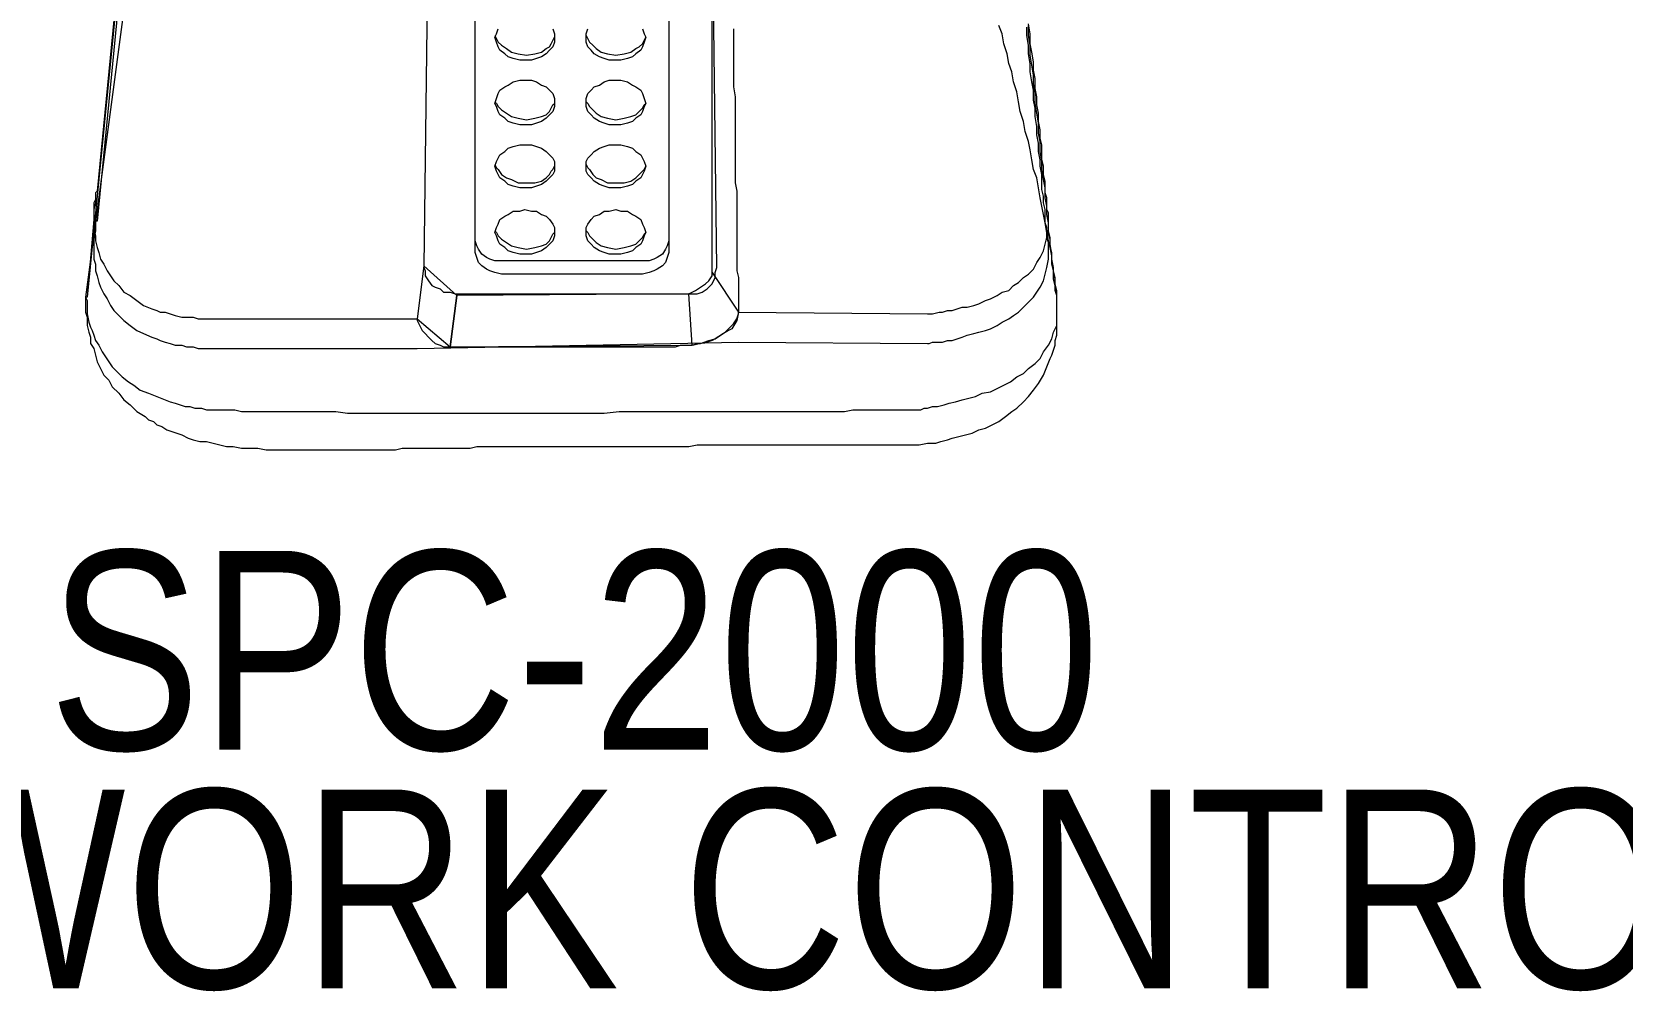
# Model space of a CAD drawing. Header units: millimetres. Extents: x 11706 to 18081, y 7308 to 12674.
# Drawn here: x 16440.2 to 16540.2, y 10561.3 to 10621.6 of the extents above; entities that cross this region are included whole.
import ezdxf
from ezdxf.enums import TextEntityAlignment as Align

# ---------------------------------------------------------------- set-up
doc = ezdxf.new("R2010")
doc.units = ezdxf.units.MM
doc.layers.get('0').update_dxf_attribs({"lineweight": 0})
doc.layers.add('Devices', color=7, linetype='Continuous', lineweight=0)
doc.styles.get("Standard").update_dxf_attribs({"font": 'ARIALN.TTF'})

# ---------------------------------------------------------------- blocks, each defined once
blk = doc.blocks.new('SPC-2000')
at = {"layer": 'Devices', "lineweight": 0}
for points in [[(2985.39, -1171.14), (2985.39, -1170.09), (2985.19, -1168.84), (2985.19, -1168.22), (2984.98, -1167.59), (2984.98, -1166.97), (2984.98, -1166.34), (2984.98, -1165.72), (2984.98, -1164.89), (2984.77, -1164.47), (2984.77, -1163.84), (2984.77, -1163.01), (2984.56, -1162.39), (2984.56, -1161.55), (2984.56, -1160.93), (2984.35, -1160.09), (2984.35, -1159.05), (2984.14, -1158.22), (2984.14, -1157.39), (2984.14, -1156.34), (2983.94, -1155.51), (2983.94, -1154.47), (2983.73, -1153.43), (2983.73, -1152.39), (2983.52, -1151.34), (2983.52, -1150.3), (2983.31, -1149.26), (2983.31, -1148.01), (2983.1, -1146.97), (2983.1, -1145.93), (2982.89, -1144.68), (2982.69, -1143.64), (2982.69, -1142.39), (2982.48, -1141.14)], [(2870.6, -1108.84), (2865.39, -1162.18), (2865.19, -1162.39), (2865.19, -1163.22), (2864.98, -1163.64), (2864.98, -1164.26), (2864.98, -1165.09), (2864.98, -1165.72), (2864.14, -1175.51), (2863.94, -1175.51), (2863.94, -1176.14), (2863.94, -1176.97), (2863.94, -1177.39), (2864.14, -1178.01), (2864.14, -1178.43), (2864.14, -1179.05), (2864.35, -1179.89), (2864.56, -1180.51), (2864.56, -1181.34), (2864.98, -1181.97), (2865.19, -1182.8), (2865.39, -1183.64), (2865.81, -1184.47), (2866.23, -1185.3), (2866.85, -1185.93), (2867.27, -1186.76), (2868.1, -1187.59), (2868.73, -1188.43), (2869.56, -1189.05), (2870.39, -1189.89), (2871.44, -1190.51), (2871.85, -1190.93), (2872.48, -1191.14), (2872.89, -1191.55), (2873.52, -1191.76), (2874.14, -1192.18), (2874.77, -1192.39), (2875.39, -1192.59), (2876.02, -1192.8), (2876.85, -1193.22), (2877.48, -1193.43), (2878.31, -1193.64), (2879.14, -1193.64), (2879.98, -1193.84), (2880.81, -1194.05), (2881.64, -1194.26), (2882.48, -1194.26), (2883.52, -1194.47), (2884.35, -1194.47), (2885.6, -1194.47), (2886.64, -1194.68), (2887.69, -1194.68), (2888.31, -1194.68), (2888.94, -1194.68), (2889.56, -1194.68), (2890.39, -1194.68), (2891.02, -1194.68), (2891.64, -1194.68), (2892.27, -1194.68), (2892.89, -1194.68), (2893.73, -1194.68), (2894.35, -1194.68), (2895.19, -1194.68), (2895.81, -1194.68), (2896.64, -1194.68), (2897.27, -1194.68), (2898.1, -1194.68), (2898.94, -1194.68), (2899.77, -1194.68), (2900.39, -1194.68), (2901.23, -1194.68), (2902.06, -1194.68), (2902.89, -1194.68), (2903.73, -1194.47), (2904.56, -1194.47), (2905.39, -1194.47), (2906.23, -1194.47), (2907.06, -1194.47), (2907.89, -1194.47), (2908.73, -1194.47), (2909.56, -1194.47), (2910.6, -1194.47), (2911.44, -1194.47), (2912.27, -1194.47), (2913.1, -1194.26), (2914.14, -1194.26), (2914.98, -1194.26), (2915.81, -1194.26), (2916.64, -1194.26), (2917.69, -1194.26), (2918.52, -1194.26), (2919.35, -1194.26), (2920.39, -1194.26), (2921.23, -1194.26), (2922.27, -1194.26), (2923.1, -1194.26), (2923.94, -1194.26), (2924.98, -1194.26), (2925.81, -1194.26), (2926.85, -1194.26), (2927.69, -1194.26), (2928.52, -1194.26), (2929.56, -1194.26), (2930.6, -1194.26), (2931.44, -1194.26), (2932.48, -1194.26), (2933.31, -1194.26), (2934.35, -1194.26), (2935.19, -1194.26), (2936.23, -1194.26), (2937.06, -1194.26), (2938.1, -1194.26), (2938.94, -1194.26), (2939.77, -1194.26), (2940.81, -1194.05), (2941.64, -1194.05), (2942.48, -1194.05), (2943.31, -1194.05), (2944.35, -1194.05), (2945.19, -1194.05), (2946.02, -1194.05), (2946.85, -1194.05), (2947.69, -1194.05), (2948.52, -1194.05), (2949.35, -1194.05), (2949.98, -1194.05), (2950.81, -1194.05), (2951.64, -1194.05), (2952.48, -1194.05), (2953.1, -1194.05), (2953.94, -1194.05), (2954.56, -1194.05), (2955.39, -1194.05), (2956.02, -1194.05), (2956.64, -1194.05), (2957.27, -1194.05), (2957.89, -1194.05), (2958.52, -1194.05), (2959.14, -1194.05), (2959.77, -1194.05), (2961.02, -1194.05), (2962.06, -1194.05), (2963.1, -1194.05), (2963.94, -1194.05), (2964.77, -1194.05), (2965.39, -1194.05), (2966.23, -1194.05), (2966.64, -1194.05), (2967.27, -1194.05), (2967.89, -1194.05), (2968.1, -1194.05), (2968.31, -1194.05), (2968.73, -1194.05), (2969.77, -1193.84), (2970.19, -1193.84), (2970.81, -1193.84), (2971.44, -1193.64), (2972.27, -1193.43), (2972.89, -1193.22), (2973.73, -1193.01), (2974.56, -1192.8), (2975.39, -1192.59), (2976.23, -1192.18), (2977.06, -1191.97), (2977.89, -1191.55), (2978.73, -1191.14), (2979.56, -1190.51), (2980.39, -1189.89), (2981.02, -1189.47), (2981.85, -1188.64), (2982.48, -1188.01), (2983.1, -1187.18), (2983.73, -1186.34), (2984.35, -1185.3), (2984.77, -1184.26), (2985.19, -1183.22), (2985.39, -1182.8), (2985.6, -1182.18), (2985.81, -1181.55), (2985.81, -1180.93), (2986.02, -1180.3), (2986.02, -1179.47), (2986.02, -1178.84), (2986.02, -1178.22), (2986.02, -1177.39), (2986.02, -1176.76), (2986.02, -1175.93), (2986.02, -1175.09), (2985.81, -1174.26), (2985.81, -1173.22), (2985.6, -1172.18), (2985.39, -1171.14)], [(2870.6, -1108.84), (2865.39, -1162.18), (2865.19, -1162.39), (2865.19, -1162.8), (2865.19, -1163.64), (2864.98, -1164.47), (2864.98, -1165.09), (2864.98, -1165.72), (2864.98, -1166.34), (2864.98, -1166.97), (2865.19, -1167.8), (2865.19, -1168.43), (2865.39, -1169.26), (2865.6, -1169.89), (2865.81, -1170.72), (2866.23, -1171.34), (2866.64, -1172.18), (2867.06, -1172.8), (2867.48, -1173.43), (2868.1, -1174.05), (2868.73, -1174.89), (2869.56, -1175.3), (2870.39, -1175.93), (2871.23, -1176.55), (2872.27, -1176.97), (2872.89, -1177.18), (2873.31, -1177.39), (2873.94, -1177.39), (2874.56, -1177.59), (2875.19, -1177.8), (2876.02, -1178.01), (2876.64, -1178.01), (2877.48, -1178.01), (2878.1, -1178.22), (2878.94, -1178.22), (2879.35, -1178.22), (2879.98, -1178.22), (2880.6, -1178.22), (2881.23, -1178.22), (2882.06, -1178.22), (2882.89, -1178.22), (2883.73, -1178.22), (2884.77, -1178.22), (2885.81, -1178.22), (2886.85, -1178.22), (2887.89, -1178.22), (2889.14, -1178.22), (2890.19, -1178.22), (2891.44, -1178.22), (2892.69, -1178.22), (2893.73, -1178.22), (2894.98, -1178.22), (2896.02, -1178.22), (2897.06, -1178.22), (2898.31, -1178.22), (2899.35, -1178.22), (2900.19, -1178.22), (2901.23, -1178.22), (2902.06, -1178.22), (2902.89, -1178.22), (2903.52, -1178.22), (2904.14, -1178.22), (2904.77, -1178.22), (2905.39, -1178.22), (2905.6, -1178.22), (2909.77, -1181.76), (2910.19, -1181.76), (2910.81, -1181.76), (2911.23, -1181.76), (2911.64, -1181.76), (2912.27, -1181.76), (2913.1, -1181.76), (2913.94, -1181.76), (2914.77, -1181.76), (2915.6, -1181.76), (2916.44, -1181.76), (2917.48, -1181.76), (2918.52, -1181.76), (2919.56, -1181.76), (2920.81, -1181.76), (2921.85, -1181.76), (2922.89, -1181.76), (2924.14, -1181.76), (2925.19, -1181.76), (2926.44, -1181.76), (2927.48, -1181.76), (2928.73, -1181.76), (2929.77, -1181.76), (2930.81, -1181.76), (2932.06, -1181.76), (2932.89, -1181.76), (2933.94, -1181.76), (2934.98, -1181.76), (2935.81, -1181.76), (2936.64, -1181.76), (2937.27, -1181.76), (2938.1, -1181.76), (2938.73, -1181.55), (2939.56, -1181.55), (2940.19, -1181.55), (2940.81, -1181.34), (2941.23, -1181.34), (2942.27, -1180.93), (2943.1, -1180.72), (2943.73, -1180.3), (2944.35, -1179.89), (2944.77, -1179.47), (2945.19, -1179.05), (2945.39, -1178.84), (2945.81, -1178.22), (2946.02, -1177.59), (2946.02, -1177.39), (2969.77, -1177.59), (2969.98, -1177.59), (2970.39, -1177.59), (2971.23, -1177.39), (2971.64, -1177.39), (2972.27, -1177.18), (2972.89, -1177.18), (2973.52, -1176.97), (2974.14, -1176.76), (2974.77, -1176.76), (2975.6, -1176.55), (2976.23, -1176.34), (2977.06, -1175.93), (2977.69, -1175.72), (2978.52, -1175.3), (2979.14, -1174.89), (2979.98, -1174.68), (2980.6, -1174.05), (2981.23, -1173.64), (2981.85, -1173.01), (2982.48, -1172.59), (2983.1, -1171.97), (2983.52, -1171.14), (2983.94, -1170.51), (2984.35, -1169.68), (2984.56, -1168.84), (2984.77, -1168.01), (2984.98, -1166.97), (2984.98, -1166.14), (2984.98, -1164.89), (2984.77, -1164.47), (2984.77, -1163.84), (2984.77, -1163.01), (2984.56, -1162.39), (2984.56, -1161.55), (2984.56, -1160.93), (2984.35, -1160.09), (2984.35, -1159.05), (2984.14, -1158.22), (2984.14, -1157.39), (2984.14, -1156.34), (2983.94, -1155.51), (2983.94, -1154.47), (2983.73, -1153.43), (2983.73, -1152.39), (2983.52, -1151.34), (2983.52, -1150.3), (2983.31, -1149.26), (2983.31, -1148.01), (2983.1, -1146.97), (2983.1, -1145.93), (2982.89, -1144.68), (2982.69, -1143.64), (2982.69, -1142.39), (2982.48, -1141.14)], [(2870.6, -1112.59), (2865.39, -1165.93), (2865.19, -1165.93), (2865.19, -1166.55), (2865.19, -1167.18), (2864.98, -1168.22), (2864.98, -1168.84), (2864.98, -1169.47), (2864.98, -1170.09), (2864.98, -1170.72), (2865.19, -1171.34), (2865.19, -1172.18), (2865.39, -1172.8), (2865.6, -1173.64), (2865.81, -1174.26), (2866.23, -1175.09), (2866.64, -1175.72), (2867.06, -1176.55), (2867.48, -1177.18), (2868.1, -1177.8), (2868.73, -1178.43), (2869.56, -1179.05), (2870.39, -1179.68), (2871.23, -1180.09), (2872.27, -1180.51), (2872.89, -1180.72), (2873.31, -1180.93), (2873.94, -1181.14), (2874.56, -1181.34), (2875.19, -1181.55), (2876.02, -1181.55), (2876.64, -1181.76), (2877.48, -1181.76), (2878.1, -1181.97), (2878.94, -1181.97), (2879.35, -1181.97), (2879.98, -1181.97), (2880.6, -1181.97), (2881.23, -1181.97), (2882.06, -1181.97), (2882.89, -1181.97), (2883.73, -1181.97), (2884.77, -1181.97), (2885.81, -1181.97), (2886.85, -1181.97), (2887.89, -1181.97), (2889.14, -1181.97), (2890.19, -1181.97), (2891.44, -1181.97), (2892.69, -1181.97), (2893.73, -1181.97), (2894.98, -1181.97), (2896.02, -1181.97), (2897.06, -1181.97), (2898.31, -1181.97), (2899.35, -1181.97), (2900.19, -1181.97), (2901.23, -1181.97), (2902.06, -1181.97), (2902.89, -1181.97), (2903.52, -1181.97), (2904.14, -1181.97), (2904.77, -1181.97), (2905.39, -1181.97), (2905.6, -1181.97), (2946.02, -1181.14)], [(2946.02, -1181.14), (2969.77, -1181.34), (2969.98, -1181.34), (2970.39, -1181.14), (2971.23, -1181.14), (2971.64, -1181.14), (2972.27, -1180.93), (2972.89, -1180.93), (2973.52, -1180.72), (2974.14, -1180.51), (2974.77, -1180.3), (2975.6, -1180.09), (2976.23, -1179.89), (2977.06, -1179.68), (2977.69, -1179.47), (2978.52, -1179.05), (2979.14, -1178.64), (2979.98, -1178.22), (2980.6, -1177.8), (2981.23, -1177.39), (2981.85, -1176.76), (2982.48, -1176.14), (2983.1, -1175.51), (2983.52, -1174.89), (2983.94, -1174.26), (2984.35, -1173.43), (2984.56, -1172.59), (2984.77, -1171.76), (2984.98, -1170.72), (2984.98, -1169.68), (2984.98, -1168.64), (2984.77, -1168.01), (2984.77, -1167.39), (2984.77, -1166.76), (2984.56, -1166.14), (2984.56, -1165.3), (2984.56, -1164.47), (2984.35, -1163.64), (2984.35, -1162.8), (2984.14, -1161.97), (2984.14, -1161.14), (2984.14, -1160.09), (2983.94, -1159.05), (2983.94, -1158.22), (2983.73, -1157.18), (2983.73, -1156.14), (2983.52, -1155.09), (2983.52, -1154.05), (2983.31, -1152.8), (2983.31, -1151.76), (2983.1, -1150.72), (2983.1, -1149.47), (2982.89, -1148.43), (2982.69, -1147.18), (2982.69, -1146.14), (2982.48, -1144.89), (2982.48, -1143.84), (2982.27, -1142.59), (2982.27, -1141.55)], [(2869.98, -1116.14), (2864.14, -1175.51), (2863.94, -1175.51), (2864.14, -1175.93), (2864.14, -1176.76), (2864.14, -1177.59), (2864.35, -1178.64), (2864.56, -1179.26), (2864.77, -1179.68), (2864.98, -1180.3), (2865.19, -1180.93), (2865.6, -1181.55), (2866.02, -1182.39), (2866.44, -1183.01), (2866.85, -1183.64), (2867.27, -1184.26), (2867.89, -1184.89), (2868.52, -1185.51), (2869.35, -1186.14), (2869.98, -1186.55), (2870.81, -1187.18), (2871.85, -1187.59), (2872.89, -1188.01), (2873.94, -1188.43), (2874.56, -1188.64), (2875.19, -1188.84), (2875.81, -1189.05), (2876.44, -1189.26), (2877.06, -1189.26), (2877.69, -1189.47), (2878.52, -1189.47), (2879.14, -1189.68), (2879.98, -1189.68), (2880.81, -1189.68), (2881.64, -1189.68), (2882.69, -1189.68), (2883.52, -1189.89), (2884.56, -1189.89), (2885.81, -1189.89), (2887.06, -1189.89), (2888.31, -1189.89), (2889.56, -1189.89), (2890.81, -1189.89), (2892.27, -1189.89), (2893.73, -1189.89), (2895.39, -1189.89), (2896.85, -1190.09), (2898.52, -1190.09), (2899.98, -1190.09), (2901.64, -1190.09), (2903.52, -1190.09), (2905.19, -1190.09), (2906.85, -1190.09), (2908.73, -1190.09), (2910.6, -1190.09), (2912.27, -1190.09), (2914.14, -1190.09), (2916.02, -1190.09), (2917.89, -1190.09), (2919.77, -1190.09), (2921.64, -1190.09), (2923.52, -1190.09), (2925.39, -1190.09), (2927.27, -1190.09), (2929.14, -1190.09), (2931.02, -1189.89), (2932.69, -1189.89), (2934.56, -1189.89), (2936.44, -1189.89), (2938.1, -1189.89), (2939.98, -1189.89), (2941.64, -1189.89), (2943.31, -1189.89), (2944.98, -1189.89), (2946.64, -1189.89), (2948.31, -1189.89), (2949.77, -1189.89), (2951.23, -1189.89), (2952.69, -1189.89), (2954.14, -1189.89), (2955.6, -1189.89), (2956.85, -1189.89), (2958.1, -1189.89), (2959.35, -1189.89), (2960.39, -1189.68), (2961.44, -1189.68), (2962.48, -1189.68), (2963.31, -1189.68), (2964.14, -1189.68), (2964.98, -1189.68), (2965.6, -1189.68), (2966.23, -1189.68), (2966.85, -1189.68), (2967.27, -1189.68), (2967.89, -1189.68), (2968.1, -1189.68), (2968.31, -1189.68), (2968.94, -1189.68), (2969.35, -1189.47), (2969.77, -1189.47), (2970.39, -1189.26), (2971.02, -1189.26), (2971.85, -1189.05), (2972.48, -1188.84), (2973.31, -1188.64), (2974.14, -1188.43), (2974.98, -1188.22), (2975.81, -1188.01), (2976.64, -1187.59), (2977.69, -1187.39), (2978.52, -1186.97), (2979.35, -1186.55), (2980.19, -1186.14), (2981.02, -1185.51), (2981.85, -1185.09), (2982.48, -1184.47), (2983.31, -1183.84), (2983.94, -1183.22), (2984.35, -1182.39), (2984.98, -1181.55), (2985.39, -1180.72), (2985.6, -1179.89), (2986.02, -1179.05), (2986.02, -1178.01), (2986.02, -1176.97), (2986.02, -1175.93), (2986.02, -1175.3), (2985.81, -1174.68), (2985.81, -1174.05), (2985.6, -1173.22), (2985.6, -1172.39), (2985.6, -1171.76), (2985.39, -1170.72), (2985.39, -1169.89), (2985.19, -1169.05), (2985.19, -1168.01), (2984.98, -1167.18), (2984.98, -1166.14), (2984.77, -1165.09), (2984.77, -1164.05), (2984.56, -1163.01), (2984.56, -1161.76), (2984.35, -1160.72), (2984.14, -1159.47), (2984.14, -1158.43), (2983.94, -1157.18), (2983.94, -1155.93), (2983.73, -1154.89), (2983.73, -1153.64), (2983.52, -1152.39), (2983.31, -1151.14), (2983.31, -1149.89), (2983.1, -1148.64), (2983.1, -1147.59), (2982.89, -1146.34), (2982.69, -1145.09), (2982.69, -1143.84), (2982.48, -1142.59), (2982.48, -1141.34)], [(2871.23, -1120.72), (2863.94, -1175.51), (2863.94, -1175.51), (2863.94, -1176.14), (2863.94, -1176.97), (2863.94, -1177.39), (2864.14, -1178.01), (2864.14, -1178.43), (2864.14, -1179.05), (2864.35, -1179.89), (2864.56, -1180.51), (2864.56, -1181.34), (2864.98, -1181.97), (2865.19, -1182.8), (2865.39, -1183.64), (2865.81, -1184.47), (2866.23, -1185.3), (2866.85, -1185.93), (2867.27, -1186.76), (2868.1, -1187.59), (2868.73, -1188.43), (2869.56, -1189.05), (2870.39, -1189.89), (2871.44, -1190.51), (2871.85, -1190.93), (2872.48, -1191.14), (2872.89, -1191.55), (2873.52, -1191.76), (2874.14, -1192.18), (2874.77, -1192.39), (2875.39, -1192.59), (2876.02, -1192.8), (2876.85, -1193.22), (2877.48, -1193.43), (2878.31, -1193.64), (2879.14, -1193.64), (2879.98, -1193.84), (2880.81, -1194.05), (2881.64, -1194.26), (2882.48, -1194.26), (2883.52, -1194.47), (2884.35, -1194.47), (2885.6, -1194.47), (2886.64, -1194.68), (2887.89, -1194.68), (2888.31, -1194.68), (2888.94, -1194.68), (2889.56, -1194.68), (2890.39, -1194.68), (2891.02, -1194.68), (2891.64, -1194.68), (2892.27, -1194.68), (2892.89, -1194.68), (2893.73, -1194.68), (2894.35, -1194.68), (2895.19, -1194.68), (2895.81, -1194.68), (2896.64, -1194.68), (2897.27, -1194.68), (2898.1, -1194.68), (2898.94, -1194.68), (2899.77, -1194.68), (2900.39, -1194.68), (2901.23, -1194.68), (2902.06, -1194.68), (2902.89, -1194.68), (2903.73, -1194.47), (2904.56, -1194.47), (2905.39, -1194.47), (2906.23, -1194.47), (2907.06, -1194.47), (2907.89, -1194.47), (2908.73, -1194.47), (2909.56, -1194.47), (2910.6, -1194.47), (2911.44, -1194.47), (2912.27, -1194.47), (2913.1, -1194.26), (2914.14, -1194.26), (2914.98, -1194.26), (2915.81, -1194.26), (2916.64, -1194.26), (2917.69, -1194.26), (2918.52, -1194.26), (2919.35, -1194.26), (2920.39, -1194.26), (2921.23, -1194.26), (2922.27, -1194.26), (2923.1, -1194.26), (2923.94, -1194.26), (2924.98, -1194.26), (2925.81, -1194.26), (2926.85, -1194.26), (2927.69, -1194.26), (2928.52, -1194.26), (2929.56, -1194.26), (2930.6, -1194.26), (2931.44, -1194.26), (2932.48, -1194.26), (2933.31, -1194.26), (2934.35, -1194.26), (2935.19, -1194.26), (2936.23, -1194.26), (2937.06, -1194.26), (2938.1, -1194.26), (2938.94, -1194.26), (2939.77, -1194.26), (2940.81, -1194.05), (2941.64, -1194.05), (2942.48, -1194.05), (2943.31, -1194.05), (2944.35, -1194.05), (2945.19, -1194.05), (2946.02, -1194.05), (2946.85, -1194.05), (2947.69, -1194.05), (2948.52, -1194.05), (2949.35, -1194.05), (2949.98, -1194.05), (2950.81, -1194.05), (2951.64, -1194.05), (2952.48, -1194.05), (2953.1, -1194.05), (2953.94, -1194.05), (2954.56, -1194.05), (2955.39, -1194.05), (2956.02, -1194.05), (2956.64, -1194.05), (2957.27, -1194.05), (2957.89, -1194.05), (2958.52, -1194.05), (2959.14, -1194.05), (2959.77, -1194.05), (2961.02, -1194.05), (2962.06, -1194.05), (2963.1, -1194.05), (2963.94, -1194.05), (2964.77, -1194.05), (2965.39, -1194.05), (2966.23, -1194.05), (2966.64, -1194.05), (2967.27, -1194.05), (2967.89, -1194.05), (2968.1, -1194.05), (2968.31, -1194.05), (2968.73, -1194.05), (2969.77, -1193.84), (2970.19, -1193.84), (2970.81, -1193.84), (2971.44, -1193.64), (2972.27, -1193.43), (2972.89, -1193.22), (2973.73, -1193.01), (2974.56, -1192.8), (2975.39, -1192.59), (2976.23, -1192.18), (2977.06, -1191.97), (2977.89, -1191.55), (2978.73, -1191.14), (2979.56, -1190.51), (2980.39, -1189.89), (2981.02, -1189.47), (2981.85, -1188.64), (2982.48, -1188.01), (2983.1, -1187.18), (2983.73, -1186.34), (2984.35, -1185.3), (2984.77, -1184.26), (2985.19, -1183.22), (2985.39, -1182.8), (2985.6, -1182.18), (2985.81, -1181.55), (2985.81, -1180.93), (2986.02, -1180.3), (2986.02, -1179.47), (2986.02, -1178.84), (2986.02, -1178.22), (2986.02, -1177.59), (2986.02, -1176.97), (2986.02, -1176.14), (2986.02, -1175.51), (2986.02, -1174.68), (2985.81, -1173.84), (2985.81, -1173.01), (2985.6, -1172.18), (2985.39, -1171.34), (2985.39, -1170.3), (2985.19, -1169.26), (2984.98, -1168.43), (2984.77, -1167.39), (2984.56, -1166.14), (2984.35, -1165.09), (2984.14, -1164.05), (2983.94, -1163.01), (2983.73, -1161.76), (2983.52, -1160.51), (2983.1, -1159.47), (2982.89, -1158.22), (2982.69, -1156.97), (2982.48, -1155.93), (2982.06, -1154.68), (2981.85, -1153.43), (2981.44, -1152.18), (2981.23, -1150.93), (2981.02, -1149.68), (2980.6, -1148.43), (2980.39, -1147.18), (2979.98, -1146.14), (2979.77, -1144.89), (2979.35, -1143.64), (2979.14, -1142.39), (2978.73, -1141.34)], [(2907.06, -1124.68), (2906.44, -1171.55), (2906.44, -1171.76), (2906.64, -1172.18), (2906.64, -1172.8), (2907.06, -1173.43), (2907.48, -1174.05), (2907.89, -1174.26), (2908.52, -1174.47), (2908.94, -1174.89), (2909.77, -1174.89), (2910.39, -1175.09), (2911.44, -1175.09), (2939.77, -1175.09), (2939.98, -1175.09), (2940.19, -1175.09), (2940.81, -1175.09), (2941.44, -1174.89), (2942.06, -1174.47), (2942.69, -1173.84), (2943.1, -1173.01), (2943.1, -1172.39), (2943.31, -1171.76), (2942.69, -1124.68)], [(2940.19, -1181.55), (2939.77, -1175.09), (2939.77, -1175.09), (2940.19, -1174.89), (2940.6, -1174.68), (2941.23, -1174.26), (2941.85, -1173.84), (2942.27, -1173.43), (2942.69, -1172.8), (2942.69, -1171.97), (2942.69, -1124.68)], [(2945.39, -1141.76), (2945.39, -1142.8), (2945.39, -1143.84), (2945.39, -1144.89), (2945.39, -1145.93), (2945.39, -1146.97), (2945.39, -1148.01), (2945.39, -1149.05), (2945.6, -1150.3), (2945.6, -1151.34), (2945.6, -1152.39), (2945.6, -1153.64), (2945.6, -1154.68), (2945.6, -1155.72), (2945.6, -1156.97), (2945.6, -1158.01), (2945.6, -1159.05), (2945.6, -1160.09), (2945.6, -1161.14), (2945.81, -1162.18), (2945.81, -1163.22), (2945.81, -1164.26), (2945.81, -1165.3), (2945.81, -1166.34), (2945.81, -1167.18), (2945.81, -1168.22), (2945.81, -1169.05), (2945.81, -1169.89), (2945.81, -1170.72), (2945.81, -1171.55), (2945.81, -1172.18), (2946.02, -1173.01), (2946.02, -1173.64), (2946.02, -1174.26), (2946.02, -1174.68), (2946.02, -1175.72), (2946.02, -1176.55), (2946.02, -1177.18), (2946.02, -1177.39), (2945.81, -1178.43), (2945.19, -1179.47), (2944.77, -1179.68), (2944.14, -1180.09), (2943.1, -1180.72), (2942.69, -1180.93), (2942.06, -1181.14), (2941.23, -1181.34), (2940.39, -1181.55), (2940.19, -1181.55)], [(2937.27, -1167.8), (2937.27, -1168.43), (2937.06, -1169.05), (2936.85, -1169.47), (2936.44, -1170.09), (2935.81, -1170.51), (2935.39, -1170.72), (2934.77, -1170.93), (2933.94, -1170.93), (2916.23, -1170.93), (2915.39, -1170.93), (2914.77, -1170.72), (2914.35, -1170.51), (2913.73, -1170.09), (2913.31, -1169.47), (2913.1, -1169.05), (2912.89, -1168.43), (2912.89, -1167.8), (2912.89, -1131.14)], [(2937.27, -1131.14), (2937.27, -1167.8)], [(2937.27, -1169.26), (2937.27, -1169.89), (2937.06, -1170.51), (2936.85, -1171.14), (2936.44, -1171.55), (2935.81, -1171.97), (2935.39, -1172.18), (2934.77, -1172.39), (2933.94, -1172.59), (2916.23, -1172.59), (2915.39, -1172.39), (2914.77, -1172.18), (2914.35, -1171.97), (2913.73, -1171.55), (2913.31, -1171.14), (2913.1, -1170.51), (2912.89, -1169.89), (2912.89, -1169.26), (2912.89, -1132.8)], [(2937.27, -1132.8), (2937.27, -1169.26)], [(2922.89, -1142.8), (2922.89, -1143.43), (2922.69, -1144.05), (2922.27, -1144.47), (2921.85, -1144.89), (2921.23, -1145.3), (2920.6, -1145.51), (2919.98, -1145.72), (2919.14, -1145.72), (2918.52, -1145.72), (2917.69, -1145.51), (2917.06, -1145.3), (2916.64, -1144.89), (2916.02, -1144.47), (2915.81, -1144.05), (2915.6, -1143.43), (2915.39, -1142.8), (2915.6, -1142.39), (2915.81, -1141.76)], [(2922.69, -1141.76), (2922.89, -1142.39), (2922.89, -1142.8)], [(2934.35, -1142.8), (2934.14, -1143.43), (2933.94, -1144.05), (2933.73, -1144.47), (2933.1, -1144.89), (2932.69, -1145.3), (2932.06, -1145.51), (2931.23, -1145.72), (2930.6, -1145.72), (2929.77, -1145.72), (2929.14, -1145.51), (2928.52, -1145.3), (2927.89, -1144.89), (2927.48, -1144.47), (2927.06, -1144.05), (2926.85, -1143.43), (2926.85, -1142.8), (2926.85, -1142.39), (2927.06, -1141.76)], [(2933.94, -1141.76), (2934.14, -1142.39), (2934.35, -1142.8)], [(2915.39, -1142.59), (2915.6, -1143.01), (2915.81, -1143.43), (2916.23, -1143.84), (2916.85, -1144.26), (2917.48, -1144.68), (2918.31, -1144.89), (2919.35, -1145.09), (2920.39, -1144.89), (2921.23, -1144.68), (2921.85, -1144.26), (2922.27, -1144.05), (2922.48, -1143.64), (2922.69, -1143.22), (2922.89, -1142.8)], [(2926.85, -1142.59), (2927.06, -1143.01), (2927.27, -1143.43), (2927.69, -1143.84), (2928.1, -1144.26), (2928.73, -1144.68), (2929.56, -1144.89), (2930.6, -1145.09), (2931.64, -1144.89), (2932.48, -1144.68), (2933.1, -1144.26), (2933.52, -1144.05), (2933.94, -1143.64), (2934.14, -1143.22), (2934.35, -1142.8)], [(2922.89, -1151.14), (2922.89, -1151.55), (2922.69, -1152.18), (2922.27, -1152.59), (2921.85, -1153.01), (2921.23, -1153.43), (2920.6, -1153.64), (2919.98, -1153.84), (2919.14, -1153.84), (2918.52, -1153.84), (2917.69, -1153.64), (2917.06, -1153.43), (2916.64, -1153.01), (2916.02, -1152.59), (2915.81, -1152.18), (2915.6, -1151.55), (2915.39, -1151.14), (2915.6, -1150.51), (2915.81, -1149.89), (2916.02, -1149.47), (2916.64, -1149.05), (2917.06, -1148.84), (2917.69, -1148.43), (2918.52, -1148.22), (2919.14, -1148.22), (2919.98, -1148.22), (2920.6, -1148.43), (2921.23, -1148.84), (2921.85, -1149.05), (2922.27, -1149.47), (2922.69, -1149.89), (2922.89, -1150.51), (2922.89, -1151.14)], [(2934.35, -1151.14), (2934.14, -1151.55), (2933.94, -1152.18), (2933.73, -1152.59), (2933.1, -1153.01), (2932.69, -1153.43), (2932.06, -1153.64), (2931.23, -1153.84), (2930.6, -1153.84), (2929.77, -1153.84), (2929.14, -1153.64), (2928.52, -1153.43), (2927.89, -1153.01), (2927.48, -1152.59), (2927.06, -1152.18), (2926.85, -1151.55), (2926.85, -1151.14), (2926.85, -1150.51), (2927.06, -1149.89), (2927.48, -1149.47), (2927.89, -1149.05), (2928.52, -1148.84), (2929.14, -1148.43), (2929.77, -1148.22), (2930.6, -1148.22), (2931.23, -1148.22), (2932.06, -1148.43), (2932.69, -1148.84), (2933.1, -1149.05), (2933.73, -1149.47), (2933.94, -1149.89), (2934.14, -1150.51), (2934.35, -1151.14)], [(2915.39, -1150.93), (2915.6, -1151.14), (2915.81, -1151.55), (2916.23, -1151.97), (2916.85, -1152.39), (2917.48, -1152.8), (2918.31, -1153.01), (2919.35, -1153.22), (2920.39, -1153.01), (2921.23, -1152.8), (2921.85, -1152.59), (2922.27, -1152.18), (2922.48, -1151.76), (2922.69, -1151.34), (2922.89, -1151.14)], [(2926.85, -1150.93), (2927.06, -1151.14), (2927.27, -1151.55), (2927.69, -1151.97), (2928.1, -1152.39), (2928.73, -1152.8), (2929.56, -1153.01), (2930.6, -1153.22), (2931.64, -1153.01), (2932.48, -1152.8), (2933.1, -1152.59), (2933.52, -1152.18), (2933.94, -1151.76), (2934.14, -1151.34), (2934.35, -1151.14)], [(2922.89, -1159.05), (2922.89, -1159.68), (2922.69, -1160.09), (2922.27, -1160.51), (2921.85, -1160.93), (2921.23, -1161.34), (2920.6, -1161.55), (2919.98, -1161.76), (2919.14, -1161.76), (2918.52, -1161.76), (2917.69, -1161.55), (2917.06, -1161.34), (2916.64, -1160.93), (2916.02, -1160.51), (2915.81, -1160.09), (2915.6, -1159.68), (2915.39, -1159.05), (2915.6, -1158.43), (2915.81, -1158.01), (2916.02, -1157.59), (2916.64, -1157.18), (2917.06, -1156.76), (2917.69, -1156.55), (2918.52, -1156.34), (2919.14, -1156.34), (2919.98, -1156.34), (2920.6, -1156.55), (2921.23, -1156.76), (2921.85, -1157.18), (2922.27, -1157.59), (2922.69, -1158.01), (2922.89, -1158.43), (2922.89, -1159.05)], [(2934.35, -1159.05), (2934.14, -1159.68), (2933.94, -1160.09), (2933.73, -1160.51), (2933.1, -1160.93), (2932.69, -1161.34), (2932.06, -1161.55), (2931.23, -1161.76), (2930.6, -1161.76), (2929.77, -1161.76), (2929.14, -1161.55), (2928.52, -1161.34), (2927.89, -1160.93), (2927.48, -1160.51), (2927.06, -1160.09), (2926.85, -1159.68), (2926.85, -1159.05), (2926.85, -1158.43), (2927.06, -1158.01), (2927.48, -1157.59), (2927.89, -1157.18), (2928.52, -1156.76), (2929.14, -1156.55), (2929.77, -1156.34), (2930.6, -1156.34), (2931.23, -1156.34), (2932.06, -1156.55), (2932.69, -1156.76), (2933.1, -1157.18), (2933.73, -1157.59), (2933.94, -1158.01), (2934.14, -1158.43), (2934.35, -1159.05)], [(2915.39, -1158.84), (2915.6, -1159.26), (2915.81, -1159.47), (2916.23, -1160.09), (2916.85, -1160.51), (2917.48, -1160.72), (2918.31, -1161.14), (2919.35, -1161.14), (2920.39, -1161.14), (2921.23, -1160.93), (2921.85, -1160.51), (2922.27, -1160.09), (2922.48, -1159.68), (2922.69, -1159.47), (2922.89, -1159.05)], [(2926.85, -1158.84), (2927.06, -1159.26), (2927.27, -1159.47), (2927.69, -1160.09), (2928.1, -1160.51), (2928.73, -1160.72), (2929.56, -1161.14), (2930.6, -1161.14), (2931.64, -1161.14), (2932.48, -1160.93), (2933.1, -1160.51), (2933.52, -1160.09), (2933.94, -1159.68), (2934.14, -1159.47), (2934.35, -1159.05)], [(2922.89, -1167.39), (2922.89, -1167.8), (2922.69, -1168.43), (2922.27, -1168.84), (2921.85, -1169.26), (2921.23, -1169.68), (2920.6, -1169.89), (2919.98, -1170.09), (2919.14, -1170.09), (2918.52, -1170.09), (2917.69, -1169.89), (2917.06, -1169.68), (2916.64, -1169.26), (2916.02, -1168.84), (2915.81, -1168.43), (2915.6, -1167.8), (2915.39, -1167.39), (2915.6, -1166.76), (2915.81, -1166.34), (2916.02, -1165.72), (2916.64, -1165.3), (2917.06, -1165.09), (2917.69, -1164.68), (2918.52, -1164.68), (2919.14, -1164.47), (2919.98, -1164.68), (2920.6, -1164.68), (2921.23, -1165.09), (2921.85, -1165.3), (2922.27, -1165.72), (2922.69, -1166.34), (2922.89, -1166.76), (2922.89, -1167.39)], [(2934.35, -1167.39), (2934.14, -1167.8), (2933.94, -1168.43), (2933.73, -1168.84), (2933.1, -1169.26), (2932.69, -1169.68), (2932.06, -1169.89), (2931.23, -1170.09), (2930.6, -1170.09), (2929.77, -1170.09), (2929.14, -1169.89), (2928.52, -1169.68), (2927.89, -1169.26), (2927.48, -1168.84), (2927.06, -1168.43), (2926.85, -1167.8), (2926.85, -1167.39), (2926.85, -1166.76), (2927.06, -1166.34), (2927.48, -1165.72), (2927.89, -1165.3), (2928.52, -1165.09), (2929.14, -1164.68), (2929.77, -1164.68), (2930.6, -1164.47), (2931.23, -1164.68), (2932.06, -1164.68), (2932.69, -1165.09), (2933.1, -1165.3), (2933.73, -1165.72), (2933.94, -1166.34), (2934.14, -1166.76), (2934.35, -1167.39)], [(2915.39, -1167.18), (2915.6, -1167.39), (2915.81, -1167.8), (2916.23, -1168.22), (2916.85, -1168.64), (2917.48, -1169.05), (2918.31, -1169.26), (2919.35, -1169.47), (2920.39, -1169.26), (2921.23, -1169.05), (2921.85, -1168.84), (2922.27, -1168.43), (2922.48, -1168.01), (2922.69, -1167.59), (2922.89, -1167.39)], [(2926.85, -1167.18), (2927.06, -1167.39), (2927.27, -1167.8), (2927.69, -1168.22), (2928.1, -1168.64), (2928.73, -1169.05), (2929.56, -1169.26), (2930.6, -1169.47), (2931.64, -1169.26), (2932.48, -1169.05), (2933.1, -1168.84), (2933.52, -1168.43), (2933.94, -1168.01), (2934.14, -1167.59), (2934.35, -1167.39)], [(2906.44, -1171.55), (2905.6, -1178.22), (2905.6, -1178.43), (2905.81, -1178.84), (2906.23, -1179.68), (2906.64, -1180.09), (2907.06, -1180.51), (2907.48, -1180.93), (2907.89, -1181.34), (2908.52, -1181.55), (2908.94, -1181.76), (2909.56, -1181.76), (2909.77, -1181.76), (2910.6, -1175.3), (2906.44, -1171.55)], [(2942.69, -1172.39), (2946.02, -1177.39)], [(2940.19, -1181.55), (2939.77, -1175.09), (2910.6, -1175.3), (2909.77, -1181.76), (2940.19, -1181.55)]]:
    blk.add_lwpolyline(points, dxfattribs=at)

msp = doc.modelspace()

# ---------------------------------------------------------------- block references
at = {"xscale": 0.5, "yscale": 0.5, "zscale": 0.5}
msp.add_blockref('SPC-2000', (15011.607, 11192.714, -14.416), dxfattribs=at)

# ---------------------------------------------------------------- texts
at = {"color": 134}
msp.add_text('SPC-2000', height=12.5, dxfattribs=at).set_placement((16474.271, 10576.514, -14.416), align=Align.CENTER)
msp.add_text('NETWORK CONTROLLER', height=12.5).set_placement((16491.438, 10561.514, -14.416), align=Align.CENTER)

doc.saveas('drawing.dxf')
